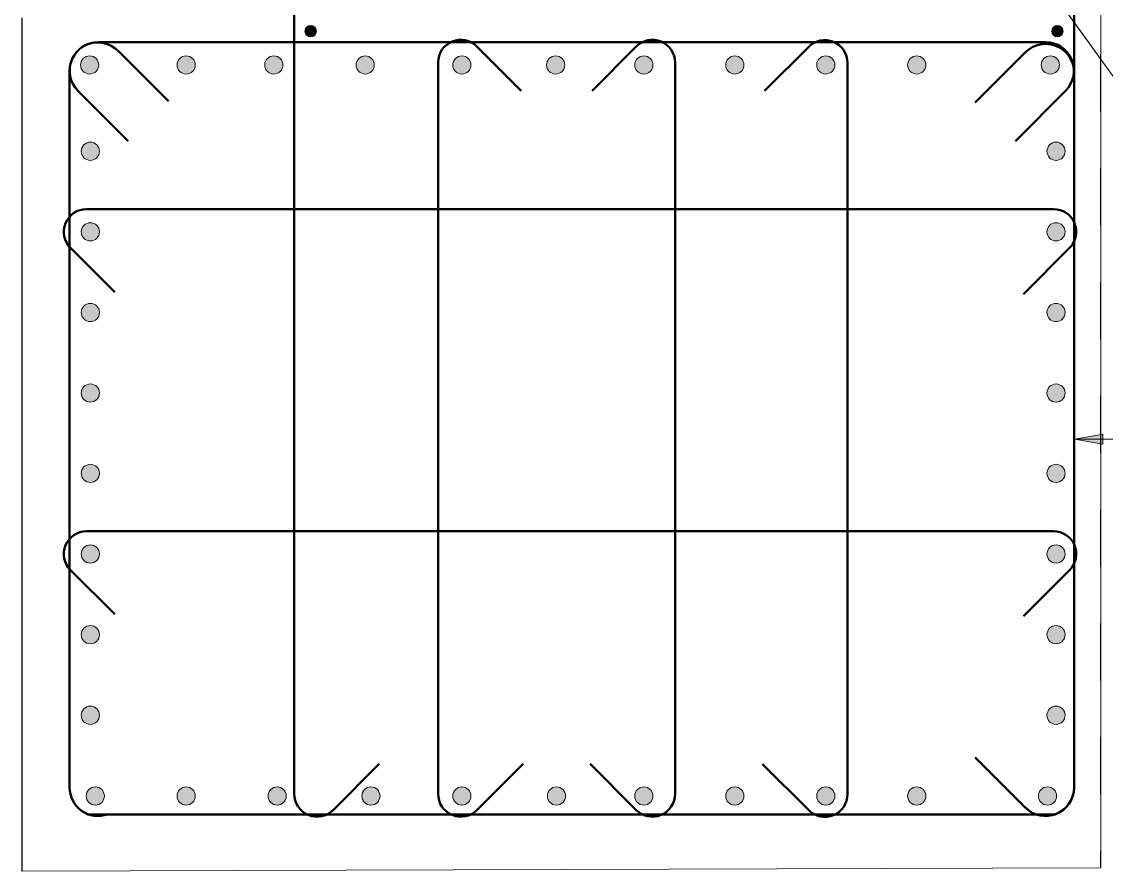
# Model space of a CAD drawing. Header units: metres. Extents: x -310.1 to -283, y 2.7 to 23.5.
# Drawn here: x -291.178 to -289.271, y 18.218 to 19.712 of the extents above; entities that cross this region are included whole.
import ezdxf

# ---------------------------------------------------------------- set-up
doc = ezdxf.new("R2010")
doc.units = ezdxf.units.M
doc.linetypes.add('JacobsDash', pattern=[0.0045, 0.003, -0.0015])
for name, color, linetype, lineweight in [('A-DETL', 7, 'Continuous', 13), ('A-DETL-GENF', 7, 'Continuous', 9), ('G-ANNO-TEXT', 7, 'Continuous', 9), ('S-BEAM', 7, 'Continuous', 50), ('S-BEAM-HDLN', 7, 'JacobsDash', 18)]:
    doc.layers.add(name, color=color, linetype=linetype, lineweight=lineweight)

# ---------------------------------------------------------------- blocks, each defined once
blk = doc.blocks.new('S_Det_Reinf_Bar Section_2D - N32-6648134-DRG-2873134 SECTION 7')
at = {"layer": 'A-DETL-GENF', "true_color": 0xc7c7c7}
blk.add_hatch(color=9, dxfattribs=at).paths.add_polyline_path([(-309.0549, 19.6199), (-309.0508, 19.6204), (-309.0469, 19.622), (-309.0436, 19.6246), (-309.041, 19.6279), (-309.0394, 19.6318), (-309.0389, 19.6359), (-309.0394, 19.64), (-309.041, 19.6439), (-309.0436, 19.6472), (-309.0469, 19.6498), (-309.0508, 19.6514), (-309.0549, 19.6519), (-309.059, 19.6514), (-309.0629, 19.6498), (-309.0662, 19.6472), (-309.0688, 19.6439), (-309.0704, 19.64), (-309.0709, 19.6359), (-309.0704, 19.6318), (-309.0688, 19.6279), (-309.0662, 19.6246), (-309.0629, 19.622), (-309.059, 19.6204)])
at = {"layer": 'A-DETL-GENF', "color": 252, "lineweight": 18, "true_color": 0x888888}
for start, end in [(0, 180), (180, 0)]:
    blk.add_arc((-309.0549, 19.6359), 0.016, start, end, dxfattribs=at)
blk = doc.blocks.new('S_Det_Reinf_Bar Section_2D - N32-5070897-DRG-2873134 SECTION 7')
at = {"layer": 'A-DETL-GENF', "true_color": 0xc7c7c7}
blk.add_hatch(color=9, dxfattribs=at).paths.add_polyline_path([(-309.0535, 19.4682), (-309.0493, 19.4687), (-309.0455, 19.4703), (-309.0422, 19.4729), (-309.0396, 19.4762), (-309.038, 19.4801), (-309.0375, 19.4842), (-309.038, 19.4883), (-309.0396, 19.4922), (-309.0422, 19.4955), (-309.0455, 19.4981), (-309.0493, 19.4997), (-309.0535, 19.5002), (-309.0576, 19.4997), (-309.0615, 19.4981), (-309.0648, 19.4955), (-309.0673, 19.4922), (-309.0689, 19.4883), (-309.0695, 19.4842), (-309.0689, 19.4801), (-309.0673, 19.4762), (-309.0648, 19.4729), (-309.0615, 19.4703), (-309.0576, 19.4687)])
at = {"layer": 'A-DETL-GENF', "color": 252, "lineweight": 18, "true_color": 0x888888}
for start, end in [(0, 180), (180, 0)]:
    blk.add_arc((-309.0535, 19.4842), 0.016, start, end, dxfattribs=at)
blk = doc.blocks.new('B_Det_Reinf_Bar Section_2D - Reo Dot_Scale 20_Cog End-V20-DRG-2873134 SECTION 7')
at = {"layer": 'A-DETL-GENF'}
blk.add_hatch(color=256, dxfattribs=at).paths.add_polyline_path([(-308.6661, 19.6853), (-308.6635, 19.6856), (-308.6611, 19.6866), (-308.659, 19.6882), (-308.6574, 19.6903), (-308.6564, 19.6927), (-308.6561, 19.6956), (-308.6564, 19.6978), (-308.6574, 19.7003), (-308.659, 19.7023), (-308.6611, 19.7039), (-308.6635, 19.7049), (-308.6661, 19.7053), (-308.6687, 19.7049), (-308.6711, 19.7039), (-308.6732, 19.7023), (-308.6747, 19.7003), (-308.6757, 19.6978), (-308.6761, 19.6953), (-308.6757, 19.6927), (-308.6747, 19.6903), (-308.6732, 19.6882), (-308.6711, 19.6866), (-308.6687, 19.6856)])
for start, end in [(0, 180), (180, 0)]:
    blk.add_arc((-308.6661, 19.6953), 0.01, start, end, dxfattribs=at)

msp = doc.modelspace()

# ---------------------------------------------------------------- hatches: boundary and pattern name
at = {"layer": 'G-ANNO-TEXT'}
msp.add_hatch(color=256, dxfattribs=at).paths.add_polyline_path([(-289.3266, 18.9779), (-289.2766, 18.9691), (-289.2766, 18.9867)])

# ---------------------------------------------------------------- linework, layer by layer
at = {"layer": 'A-DETL', "color": 8, "lineweight": 50, "true_color": 0x808080}
for p, q in [((-289.3273, 20.3586), (-289.3273, 18.3636)), ((-290.6987, 20.3464), (-290.6987, 18.3545)), ((-289.3775, 19.6759), (-291.0437, 19.6759)), ((-290.3774, 19.6684), (-290.2996, 19.5906)), ((-290.0972, 19.6684), (-290.175, 19.5906)), ((-289.794, 19.6679), (-289.8718, 19.5901)), ((-291.0085, 19.6607), (-290.9201, 19.5724)), ((-289.4127, 19.6582), (-289.501, 19.5699)), ((-290.4457, 19.6401), (-290.4457, 18.3545)), ((-290.0289, 19.6401), (-290.0289, 18.3545)), ((-289.7257, 19.6396), (-289.7257, 18.354)), ((-291.0939, 19.6254), (-291.0939, 18.3657)), ((-291.0791, 19.5905), (-290.9907, 19.5022)), ((-289.3421, 19.5905), (-289.4305, 19.5022)), ((-291.0639, 19.3825), (-289.3633, 19.3825)), ((-291.0922, 19.3142), (-291.0144, 19.2364)), ((-289.335, 19.3142), (-289.4163, 19.233)), ((-291.0639, 18.8162), (-289.3633, 18.8162)), ((-291.0922, 18.7479), (-291.0144, 18.6702)), ((-289.335, 18.7479), (-289.4163, 18.6667)), ((-289.4127, 18.3303), (-289.501, 18.4187)), ((-290.6304, 18.3262), (-290.5491, 18.4075)), ((-290.3774, 18.3262), (-290.2962, 18.4075)), ((-290.0972, 18.3262), (-290.1784, 18.4075)), ((-289.794, 18.3257), (-289.8752, 18.407)), ((-289.3607, 18.3185), (-291.0623, 18.3185))]:
    msp.add_line(p, q, dxfattribs=at)
for centre, radius, start, end in [((-291.0439, 19.6254), 0.05, 45, 180), ((-291.0437, 19.6259), 0.05, 90, 225), ((-290.4057, 19.6401), 0.04, 45, 180), ((-290.0689, 19.6401), 0.04, 0, 135), ((-289.7657, 19.6396), 0.04, 0, 135), ((-289.3773, 19.6229), 0.05, 0, 135), ((-289.3775, 19.6259), 0.05, 315, 90), ((-291.0639, 19.3425), 0.04, 90, 225), ((-289.3633, 19.3425), 0.04, 315, 90), ((-291.0639, 18.7762), 0.04, 90, 225), ((-291.0439, 18.3657), 0.05, 180, 289.3605), ((-290.6587, 18.3545), 0.04, 180, 315), ((-290.4057, 18.3545), 0.04, 180, 315), ((-290.0689, 18.3545), 0.04, 225, 0), ((-289.7657, 18.354), 0.04, 225, 0), ((-289.3773, 18.3657), 0.05, 225, 0), ((-289.3773, 18.3657), 0.05, 289.3605, 0)]:
    msp.add_arc(centre, radius, start, end, dxfattribs=at)
at = {"layer": 'A-DETL', "color": 9, "lineweight": 50, "true_color": 0xc3c3c3}
msp.add_arc((-289.3633, 18.7762), 0.04, 315, 90, dxfattribs=at)
at = {"layer": 'G-ANNO-TEXT'}
for p, q in [((-289.6429, 20.1453), (-289.2471, 19.6006)), ((-289.5459, 20.0144), (-289.2471, 19.6006)), ((-289.2766, 18.9867), (-289.3266, 18.9779)), ((-289.2766, 18.9691), (-289.2766, 18.9867)), ((-289.3266, 18.9779), (-289.2766, 18.9691)), ((-289.3266, 18.9779), (-289.0285, 18.9779))]:
    msp.add_line(p, q, dxfattribs=at)
at = {"layer": 'S-BEAM', "lineweight": 13}
for p, q in [((-289.2799, 18.2244), (-289.2799, 20.454)), ((-291.1781, 18.2185), (-291.1781, 19.7187)), ((-291.1774, 19.7188), (-291.1774, 18.2186)), ((-291.1781, 18.2185), (-291.1774, 18.2186)), ((-289.2806, 18.2244), (-291.178, 18.2185)), ((-291.1774, 18.2186), (-289.2799, 18.2244)), ((-289.2799, 18.2244), (-289.2806, 18.2244))]:
    msp.add_line(p, q, dxfattribs=at)
at = {"layer": 'S-BEAM-HDLN', "lineweight": 13}
msp.add_line((-289.2806, 20.454), (-289.2806, 18.2245), dxfattribs=at)

# ---------------------------------------------------------------- block references
at = {"layer": 'A-DETL-GENF'}
for p in [(17.9962, 0), (19.3095, 0)]:
    msp.add_blockref('B_Det_Reinf_Bar Section_2D - Reo Dot_Scale 20_Cog End-V20-DRG-2873134 SECTION 7', p, dxfattribs=at)
at = {"layer": 'A-DETL-GENF', "color": 252, "true_color": 0x888888}
for name, p in [('S_Det_Reinf_Bar Section_2D - N32-6648134-DRG-2873134 SECTION 7', (17.9962, 0)), ('S_Det_Reinf_Bar Section_2D - N32-6648134-DRG-2873134 SECTION 7', (18.166, 0)), ('S_Det_Reinf_Bar Section_2D - N32-6648134-DRG-2873134 SECTION 7', (18.3202, 0)), ('S_Det_Reinf_Bar Section_2D - N32-6648134-DRG-2873134 SECTION 7', (18.481, 0)), ('S_Det_Reinf_Bar Section_2D - N32-6648134-DRG-2873134 SECTION 7', (18.651, 0)), ('S_Det_Reinf_Bar Section_2D - N32-6648134-DRG-2873134 SECTION 7', (18.816, 0)), ('S_Det_Reinf_Bar Section_2D - N32-6648134-DRG-2873134 SECTION 7', (18.971, 0)), ('S_Det_Reinf_Bar Section_2D - N32-6648134-DRG-2873134 SECTION 7', (19.131, 0)), ('S_Det_Reinf_Bar Section_2D - N32-6648134-DRG-2873134 SECTION 7', (19.291, 0)), ('S_Det_Reinf_Bar Section_2D - N32-6648134-DRG-2873134 SECTION 7', (19.451, 0)), ('S_Det_Reinf_Bar Section_2D - N32-6648134-DRG-2873134 SECTION 7', (19.686, 0)), ('S_Det_Reinf_Bar Section_2D - N32-5070897-DRG-2873134 SECTION 7', (17.9962, 0)), ('S_Det_Reinf_Bar Section_2D - N32-6648134-DRG-2873134 SECTION 7', (19.696, -0.1517)), ('S_Det_Reinf_Bar Section_2D - N32-5070897-DRG-2873134 SECTION 7', (17.9962, -0.1417)), ('S_Det_Reinf_Bar Section_2D - N32-6648134-DRG-2873134 SECTION 7', (19.696, -0.2934)), ('S_Det_Reinf_Bar Section_2D - N32-5070897-DRG-2873134 SECTION 7', (17.9962, -0.2834)), ('S_Det_Reinf_Bar Section_2D - N32-6648134-DRG-2873134 SECTION 7', (19.696, -0.4351)), ('S_Det_Reinf_Bar Section_2D - N32-5070897-DRG-2873134 SECTION 7', (17.9962, -0.4251)), ('S_Det_Reinf_Bar Section_2D - N32-6648134-DRG-2873134 SECTION 7', (19.696, -0.5768)), ('S_Det_Reinf_Bar Section_2D - N32-5070897-DRG-2873134 SECTION 7', (17.9962, -0.5663)), ('S_Det_Reinf_Bar Section_2D - N32-6648134-DRG-2873134 SECTION 7', (19.696, -0.718)), ('S_Det_Reinf_Bar Section_2D - N32-5070897-DRG-2873134 SECTION 7', (17.9962, -0.708)), ('S_Det_Reinf_Bar Section_2D - N32-6648134-DRG-2873134 SECTION 7', (19.696, -0.8597)), ('S_Det_Reinf_Bar Section_2D - N32-5070897-DRG-2873134 SECTION 7', (17.9962, -0.8497)), ('S_Det_Reinf_Bar Section_2D - N32-6648134-DRG-2873134 SECTION 7', (19.696, -1.0014)), ('S_Det_Reinf_Bar Section_2D - N32-5070897-DRG-2873134 SECTION 7', (17.9962, -0.9914)), ('S_Det_Reinf_Bar Section_2D - N32-6648134-DRG-2873134 SECTION 7', (19.696, -1.1431)), ('S_Det_Reinf_Bar Section_2D - N32-6648134-DRG-2873134 SECTION 7', (18.0062, -1.285)), ('S_Det_Reinf_Bar Section_2D - N32-6648134-DRG-2873134 SECTION 7', (18.166, -1.285)), ('S_Det_Reinf_Bar Section_2D - N32-6648134-DRG-2873134 SECTION 7', (18.326, -1.285)), ('S_Det_Reinf_Bar Section_2D - N32-6648134-DRG-2873134 SECTION 7', (18.491, -1.285)), ('S_Det_Reinf_Bar Section_2D - N32-6648134-DRG-2873134 SECTION 7', (18.651, -1.285)), ('S_Det_Reinf_Bar Section_2D - N32-6648134-DRG-2873134 SECTION 7', (18.8173, -1.285)), ('S_Det_Reinf_Bar Section_2D - N32-6648134-DRG-2873134 SECTION 7', (18.971, -1.285)), ('S_Det_Reinf_Bar Section_2D - N32-6648134-DRG-2873134 SECTION 7', (19.131, -1.285)), ('S_Det_Reinf_Bar Section_2D - N32-6648134-DRG-2873134 SECTION 7', (19.291, -1.285)), ('S_Det_Reinf_Bar Section_2D - N32-6648134-DRG-2873134 SECTION 7', (19.451, -1.285)), ('S_Det_Reinf_Bar Section_2D - N32-6648134-DRG-2873134 SECTION 7', (19.681, -1.285))]:
    msp.add_blockref(name, p, dxfattribs=at)

doc.saveas('drawing.dxf')
